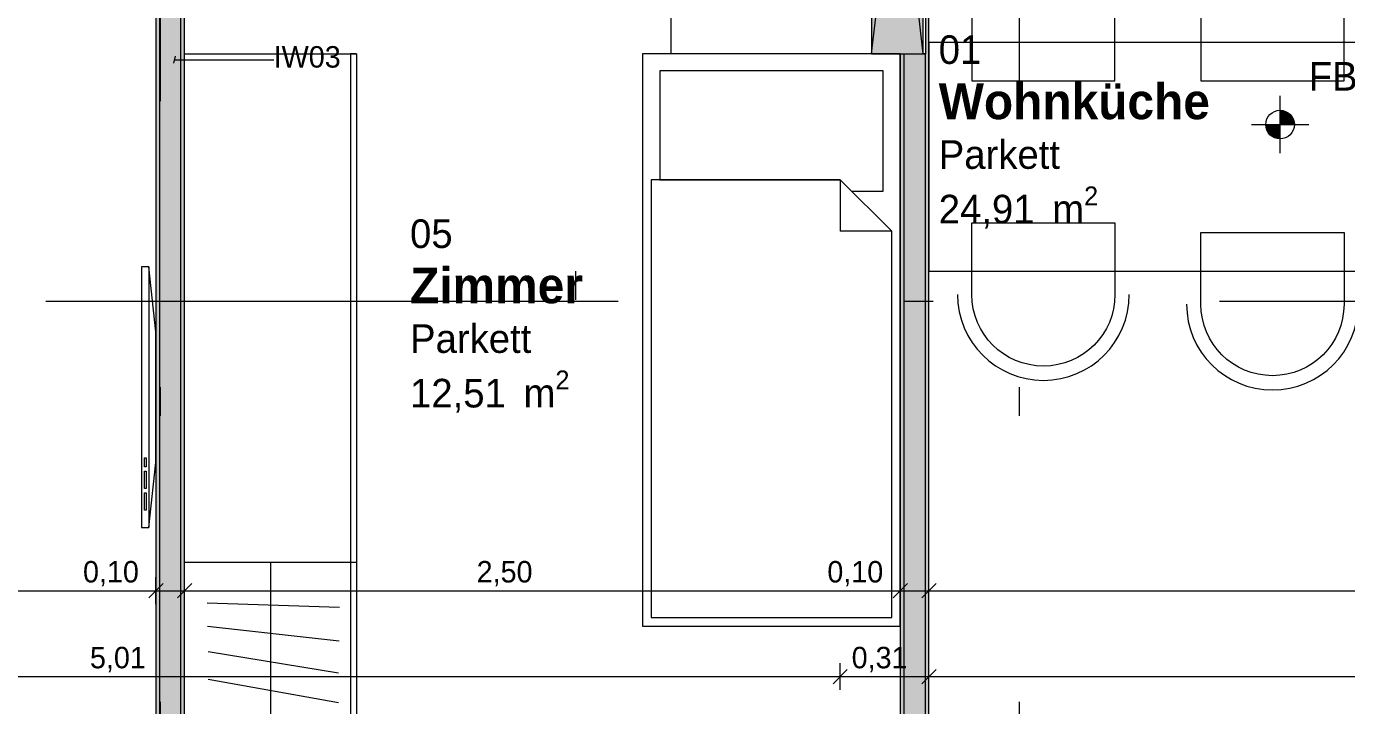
# Model space of a CAD drawing. Header units: metres. Extents: x -4 to 206, y -18 to 45.
# Drawn here: x 2.532 to 7.144, y -13.413 to -11.039 of the extents above; entities that cross this region are included whole.
import ezdxf

# ---------------------------------------------------------------- set-up
doc = ezdxf.new("R2010")
doc.units = ezdxf.units.M
doc.header["$MEASUREMENT"] = 0
doc.linetypes.add('Achse', pattern=[0.004, 0.002, -0.001, 0, -0.001])
doc.linetypes.add('Schnittlinie', pattern=[0.006, 0.003, -0.0015, 0, -0.0015])
for name, color, linetype in [('3._3.Stock PP STG1_1_000 Achsraster', 7, 'Continuous'), ('3._3.Stock PP STG1_1_130 Wand Innen', 7, 'Continuous'), ('3._3.Stock PP STG1_1_150 Stütze', 7, 'Continuous'), ('3._3.Stock PP STG1_1_510 Möblierung', 7, 'Continuous'), ('3._3.Stock PP STG1_1_810 Raum', 7, 'Continuous'), ('3._3.Stock PP STG1_1_851 Marker Schnitt', 7, 'Continuous'), ('3._3.Stock PP STG1_1_915 Allgemein Beschriftung.x', 7, 'Continuous'), ('3._3.Stock PP STG1_1_950 Polierplan Bemaßung', 7, 'Continuous')]:
    doc.layers.add(name, color=color, linetype=linetype)
doc.styles.add('ERSTELLTER_STIL_2', font='')
doc.styles.add('ERSTELLTER_STIL_6', font='')
doc.styles.get('ERSTELLTER_STIL_2').set_extended_font_data('Eurostile')
doc.styles.get('ERSTELLTER_STIL_6').set_extended_font_data('Eurostile', bold=True)

msp = doc.modelspace()

# ---------------------------------------------------------------- hatches: boundary and pattern name
at = {"layer": '3._3.Stock PP STG1_1_130 Wand Innen', "linetype": 'Continuous', "lineweight": 13, "true_color": 0xfb02fe}
for points in [[(2.985, -14.69), (2.9975, -14.69), (2.9975, -9.42), (2.985, -9.42)], [(3.0725, -9.42), (3.0725, -14.69), (3.085, -14.69), (3.085, -9.42)], [(5.685, -11.135), (5.685, -9.625), (5.6725, -9.625), (5.6725, -11.135)], [(5.585, -11.135), (5.585, -14.69), (5.5975, -14.69), (5.5975, -11.135)], [(5.685, -14.69), (5.685, -11.135), (5.6725, -11.135), (5.6725, -14.69)]]:
    msp.add_hatch(color=6, dxfattribs=at).paths.add_polyline_path(points)
at = {"layer": '3._3.Stock PP STG1_1_130 Wand Innen', "linetype": 'Continuous', "lineweight": 13, "true_color": 0xffaa00}
for points in [[(2.9975, -9.42), (2.9975, -14.69), (3.0725, -14.69), (3.0725, -9.42)], [(5.6725, -14.69), (5.6725, -11.135), (5.5975, -11.135), (5.5975, -14.69)]]:
    msp.add_hatch(color=40, dxfattribs=at).paths.add_polyline_path(points)
at = {"layer": '3._3.Stock PP STG1_1_150 Stütze', "linetype": 'Continuous', "lineweight": 13, "true_color": 0x3f7f02}
msp.add_hatch(color=76, dxfattribs=at).paths.add_polyline_path([(5.485, -11.135), (5.665, -11.135), (5.665, -9.535), (5.485, -9.535)])
at = {"layer": '3._3.Stock PP STG1_1_950 Polierplan Bemaßung', "linetype": 'Continuous', "lineweight": 0, "true_color": 0x000000}
for points in [[(6.9116, -11.3823), (6.9616, -11.3823), (6.9578, -11.3632), (6.947, -11.347), (6.9308, -11.3361), (6.9116, -11.3323)], [(6.9116, -11.3823), (6.8616, -11.3823), (6.8654, -11.4015), (6.8763, -11.4177), (6.8925, -11.4285), (6.9116, -11.4323)]]:
    msp.add_hatch(color=18, dxfattribs=at).paths.add_polyline_path(points)

# ---------------------------------------------------------------- linework, layer by layer
at = {"layer": '3._3.Stock PP STG1_1_000 Achsraster', "color": 5, "linetype": 'Achse', "lineweight": 0, "ltscale": 1000}
for p, q in [((3, 3), (3, -18)), ((6, 3), (6, -18)), ((-1.5, -12), (21, -12))]:
    msp.add_line(p, q, dxfattribs=at)
at = {"layer": '3._3.Stock PP STG1_1_130 Wand Innen', "color": 7, "linetype": 'Continuous', "lineweight": 18, "ltscale": 1000}
for p, q in [((2.9975, -9.42), (2.9975, -14.69)), ((3.0725, -14.69), (3.0725, -9.42)), ((5.6725, -9.625), (5.6725, -11.135)), ((5.5975, -11.135), (5.5975, -14.69)), ((5.6725, -14.69), (5.6725, -11.135))]:
    msp.add_line(p, q, dxfattribs=at)
at = {"layer": '3._3.Stock PP STG1_1_130 Wand Innen', "color": 7, "linetype": 'Continuous', "lineweight": 18, "ltscale": 1000, "flags": 128}
for points in [[(2.985, -9.42), (2.985, -14.69)], [(3.085, -14.69), (3.085, -9.625)], [(5.685, -11.135), (5.685, -9.625)], [(5.585, -11.135), (5.585, -14.69)], [(5.665, -11.135), (5.6725, -11.135)], [(5.6725, -11.135), (5.665, -11.135)], [(5.685, -14.69), (5.685, -11.135)]]:
    msp.add_lwpolyline(points, dxfattribs=at)
at = {"layer": '3._3.Stock PP STG1_1_150 Stütze', "color": 7, "linetype": 'Continuous', "lineweight": 13, "ltscale": 1000}
for p, q in [((5.485, -11.135), (5.665, -9.535)), ((5.665, -11.135), (5.485, -9.535))]:
    msp.add_line(p, q, dxfattribs=at)
at = {"layer": '3._3.Stock PP STG1_1_150 Stütze', "color": 7, "linetype": 'Continuous', "lineweight": 18, "ltscale": 1000, "flags": 128}
msp.add_lwpolyline([(5.485, -11.135), (5.665, -11.135), (5.665, -9.535), (5.485, -9.535)], close=True, dxfattribs=at)
at = {"layer": '3._3.Stock PP STG1_1_510 Möblierung', "color": 8, "linetype": 'Continuous', "lineweight": 13, "ltscale": 1000, "true_color": 0x7e7f7f}
for p, q in [((3.665, -11.135), (3.665, -14.69)), ((3.685, -11.135), (3.665, -11.135)), ((5.585, -11.135), (4.685, -11.135)), ((4.685, -11.135), (4.685, -13.135)), ((5.585, -13.135), (5.585, -11.135)), ((5.375, -11.575), (5.375, -11.755)), ((5.555, -11.755), (5.375, -11.755)), ((2.96, -11.8792), (2.96, -12.7908)), ((2.945, -12.5781), (2.945, -12.5477)), ((2.945, -12.5477), (2.9513, -12.5477)), ((2.9513, -12.5781), (2.945, -12.5781)), ((2.9513, -12.5477), (2.9513, -12.5781)), ((2.945, -12.6541), (2.945, -12.5933)), ((2.945, -12.5933), (2.9513, -12.5933)), ((2.9513, -12.5933), (2.9513, -12.6541)), ((2.9513, -12.6541), (2.945, -12.6541)), ((2.945, -12.73), (2.945, -12.6692)), ((2.945, -12.6692), (2.9513, -12.6692)), ((2.9513, -12.6692), (2.9513, -12.73)), ((2.9513, -12.73), (2.945, -12.73)), ((3.685, -12.9125), (3.085, -12.9125)), ((3.685, -12.9125), (3.085, -12.9125)), ((3.385, -12.9125), (3.385, -14.69)), ((3.685, -12.9125), (3.665, -12.9125)), ((3.6257, -13.0701), (3.1643, -13.0549)), ((3.6245, -13.1878), (3.1655, -13.1372)), ((4.685, -13.135), (5.585, -13.135)), ((3.6228, -13.3), (3.1672, -13.225)), ((3.6222, -13.4034), (3.1678, -13.3216))]:
    msp.add_line(p, q, dxfattribs=at)
at = {"layer": '3._3.Stock PP STG1_1_510 Möblierung', "color": 8, "linetype": 'Continuous', "lineweight": 13, "ltscale": 1000, "true_color": 0x7e7f7f, "flags": 128}
for points in [[(4.785, -11.135), (4.785, -9.625), (5.485, -9.625), (5.485, -11.135)], [(7.285, -11.095), (5.685, -11.095), (5.685, -11.895), (7.285, -11.895)], [(3.685, -11.135), (3.685, -14.69), (3.085, -14.69), (3.085, -11.135)], [(5.375, -11.575), (5.415, -11.615), (5.525, -11.615), (5.525, -11.195), (4.745, -11.195), (4.745, -11.575)], [(4.715, -13.105), (5.555, -13.105), (5.555, -11.755), (5.375, -11.575), (4.715, -11.575)], [(2.935, -11.8792), (2.935, -12.7908), (2.96, -12.7908), (2.985, -12.5629), (2.985, -12.1071), (2.96, -11.8792)]]:
    msp.add_lwpolyline(points, close=True, dxfattribs=at)
for points in [[(5.835, -11.23), (6.335, -11.23), (6.335, -10.98, 1), (5.835, -10.98)], [(6.635, -11.23), (7.135, -11.23), (7.135, -10.98, 1), (6.635, -10.98)], [(5.835, -11.7263), (6.335, -11.7263), (6.335, -11.9763, -1), (5.835, -11.9763)], [(6.635, -11.76), (7.135, -11.76), (7.135, -12.01, -1), (6.635, -12.01)]]:
    msp.add_lwpolyline(points, format="xyb", close=True, dxfattribs=at)
at = {"layer": '3._3.Stock PP STG1_1_510 Möblierung', "color": 8, "linetype": 'Continuous', "lineweight": 13, "ltscale": 1000, "true_color": 0x7e7f7f}
for centre in [(6.085, -11.9763), (6.885, -12.01)]:
    msp.add_arc(centre, 0.3, 180, 0, dxfattribs=at)
at = {"layer": '3._3.Stock PP STG1_1_851 Marker Schnitt', "color": 7, "linetype": 'Schnittlinie', "lineweight": 13, "ltscale": 1000}
msp.add_line((4.45, 4.805), (4.45, -18), dxfattribs=at)
at = {"layer": '3._3.Stock PP STG1_1_915 Allgemein Beschriftung.x', "color": 7, "linetype": 'Continuous', "lineweight": 13, "ltscale": 1000}
for p, q in [((3.0527, -11.1431), (3.046, -11.1681)), ((3.0494, -11.1556), (3.1874, -11.1556)), ((3.1874, -11.1556), (3.3963, -11.1556))]:
    msp.add_line(p, q, dxfattribs=at)
at = {"layer": '3._3.Stock PP STG1_1_950 Polierplan Bemaßung', "color": 7, "linetype": 'Continuous', "lineweight": 13, "ltscale": 1000}
for p, q in [((6.9116, -11.4823), (6.9116, -11.2823)), ((6.8116, -11.3823), (7.0116, -11.3823)), ((3.01, -12.9867), (2.96, -13.0367)), ((2.985, -13.0586), (2.985, -12.9648)), ((3.11, -12.9867), (3.06, -13.0367)), ((3.085, -13.0586), (3.085, -12.9648)), ((5.61, -12.9867), (5.56, -13.0367)), ((5.585, -13.0586), (5.585, -12.9648)), ((5.71, -12.9867), (5.66, -13.0367)), ((5.685, -13.0586), (5.685, -12.9648)), ((0.3639, -13.0117), (2.985, -13.0117)), ((2.985, -13.0117), (3.085, -13.0117)), ((3.085, -13.0117), (5.585, -13.0117)), ((5.585, -13.0117), (5.685, -13.0117)), ((5.685, -13.0117), (9.435, -13.0117)), ((5.375, -13.3586), (5.375, -13.2648)), ((5.685, -13.3586), (5.685, -13.2648)), ((0.3639, -13.3117), (5.375, -13.3117)), ((5.4, -13.2867), (5.35, -13.3367)), ((5.375, -13.3117), (5.685, -13.3117)), ((5.71, -13.2867), (5.66, -13.3367)), ((5.685, -13.3117), (9.435, -13.3117))]:
    msp.add_line(p, q, dxfattribs=at)
msp.add_circle((6.9116, -11.3823), 0.05, dxfattribs=at)

# ---------------------------------------------------------------- texts
at = {"layer": '3._3.Stock PP STG1_1_810 Raum', "color": 7, "linetype": 'Continuous', "lineweight": 13, "attachment_point": 1}
for s, insert, char_height, style in [('\\A1;{\\pql;\\pt0;\\fEurostile|b0|i0|c0|p0;\\W1.000000;01}', (5.7193, -11.0704), 0.1, 'ERSTELLTER_STIL_2'), ('\\A1;{\\pql;\\pt0;\\fEurostile|b1|i0|c0|p0;\\W1.000000;Wohnküche}', (5.7193, -11.2386), 0.125, 'ERSTELLTER_STIL_6'), ('\\A1;{\\pql;\\pt0;\\fEurostile|b0|i0|c0|p0;\\W1.000000;Parkett}', (5.7193, -11.4371), 0.1, 'ERSTELLTER_STIL_2'), ('\\A1;{\\pql;\\pt0,0.05;\\fEurostile|b0|i0|c0|p0;\\W1.000000;24,91\\fEurostile|b0|i0|c0|p0;\\W1.000000;\\A1{\\H.66x;\\S^  ;}\\fEurostile|b0|i0|c0|p0;\\W1.000000; m\\fEurostile|b0|i0|c0|p0;\\W1.000000;\\A1{\\H.66x;\\S2^  ;}}', (5.7193, -11.5986), 0.1, 'ERSTELLTER_STIL_2'), ('\\A1;{\\pql;\\pt0;\\fEurostile|b0|i0|c0|p0;\\W1.000000;05}', (3.8726, -11.7137), 0.1, 'ERSTELLTER_STIL_2'), ('\\A1;{\\pql;\\pt0;\\fEurostile|b1|i0|c0|p0;\\W1.000000;Zimmer}', (3.8726, -11.8819), 0.125, 'ERSTELLTER_STIL_6'), ('\\A1;{\\pql;\\pt0;\\fEurostile|b0|i0|c0|p0;\\W1.000000;Parkett}', (3.8726, -12.0804), 0.1, 'ERSTELLTER_STIL_2'), ('\\A1;{\\pql;\\pt0,0.05;\\fEurostile|b0|i0|c0|p0;\\W1.000000;12,51\\fEurostile|b0|i0|c0|p0;\\W1.000000;\\A1{\\H.66x;\\S^  ;}\\fEurostile|b0|i0|c0|p0;\\W1.000000; m\\fEurostile|b0|i0|c0|p0;\\W1.000000;\\A1{\\H.66x;\\S2^  ;}}', (3.8726, -12.2419), 0.1, 'ERSTELLTER_STIL_2')]:
    msp.add_mtext(s, dxfattribs=dict(at, insert=insert, char_height=char_height, style=style))
at = {"layer": '3._3.Stock PP STG1_1_915 Allgemein Beschriftung.x', "color": 7, "linetype": 'Continuous', "lineweight": 13, "insert": (3.3963, -11.1462), "char_height": 0.075, "attachment_point": 4, "style": 'ERSTELLTER_STIL_2'}
msp.add_mtext('\\A1;{\\pql;\\fEurostile|b0|i0|c0|p0;\\W1.000000;IW03}', dxfattribs=at)
at = {"layer": '3._3.Stock PP STG1_1_950 Polierplan Bemaßung', "color": 7, "linetype": 'Continuous', "lineweight": 13, "attachment_point": 7, "style": 'ERSTELLTER_STIL_2'}
for s, insert, char_height, width in [('\\A1;{\\pql;\\fEurostile|b0|i0|c0|p0;\\W1.000000;FBOK +8,79}', (7.0116, -11.2823), 0.1, 0.791456), ('\\A1;{\\pql;\\fEurostile|b0|i0|c0|p0;\\W1.000000;0,10}', (2.7302, -12.9967), 0.075, 0.22978), ('\\A1;{\\pql;\\fEurostile|b0|i0|c0|p0;\\W1.000000;2,50}', (4.1052, -12.9967), 0.075, 0.22978), ('\\A1;{\\pql;\\fEurostile|b0|i0|c0|p0;\\W1.000000;0,10}', (5.3302, -12.9967), 0.075, 0.22978), ('\\A1;{\\pql;\\fEurostile|b0|i0|c0|p0;\\W1.000000;5,01}', (2.7545, -13.2967), 0.075, 0.22978), ('\\A1;{\\pql;\\fEurostile|b0|i0|c0|p0;\\W1.000000;0,31}', (5.4151, -13.2967), 0.075, 0.22978)]:
    msp.add_mtext(s, dxfattribs=dict(at, insert=insert, char_height=char_height, width=width))

doc.saveas('drawing.dxf')
